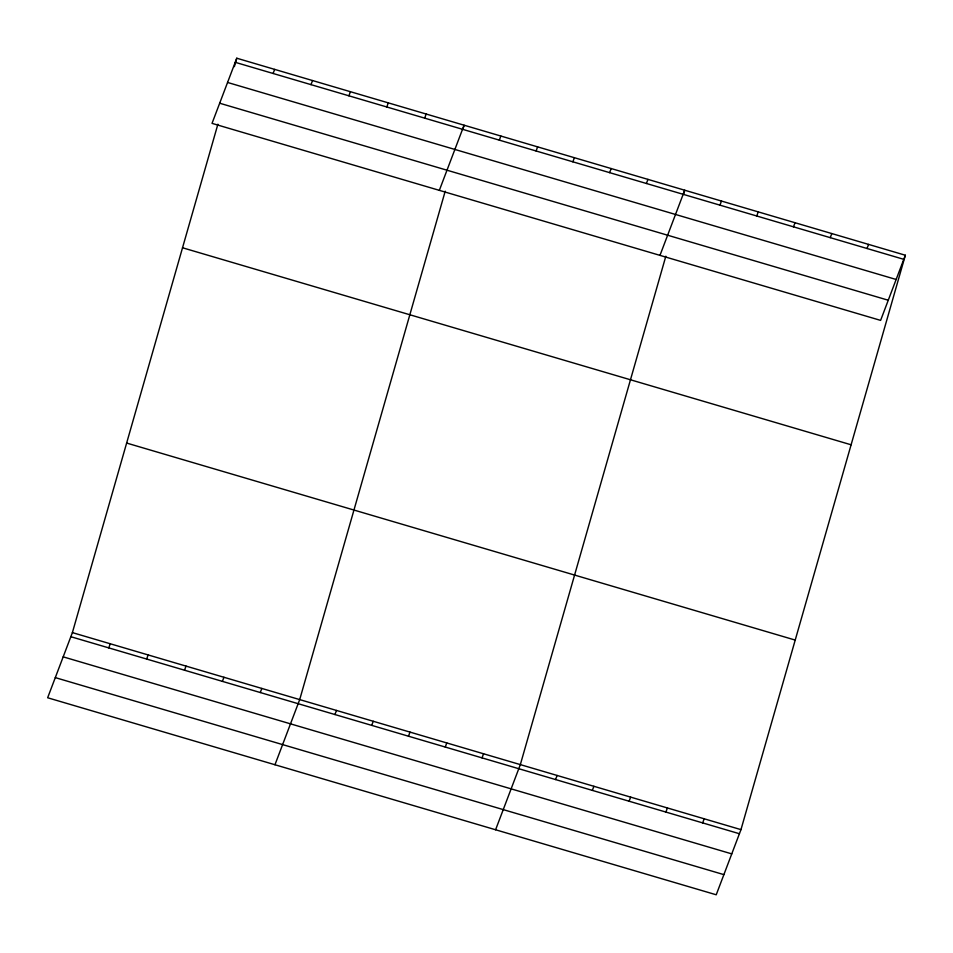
<?xml version="1.0" encoding="UTF-8"?>
<svg xmlns="http://www.w3.org/2000/svg" width="953" height="953" viewBox="0 0 953 953"><rect width="100%" height="100%" fill="white"/><g stroke="black" fill="none" stroke-linecap="round" stroke-linejoin="round"><path stroke-width="1.43" d="M905.35 255.237L880.608 320.387L212.031 123.366L236.773 58.216L905.35 255.237L740.969 829.634L716.227 894.784L47.65 697.763L72.392 632.613L217.892 124.212M234.367 66.65L236.773 58.216M445.206 191.196L299.707 699.597L274.964 764.747M462.884 129.417L464.087 125.212L439.345 190.35M665.837 256.214L520.338 764.616L495.596 829.765M683.515 194.436L684.719 190.219L659.976 255.368M273.106 73.476L274.655 69.39M310.988 84.638L312.548 80.552M108.725 647.873L110.286 643.787M348.881 95.8L350.43 91.714M146.619 659.035L148.168 654.949M386.763 106.974L388.312 102.876M184.501 670.197L186.049 666.111M424.645 118.136L426.205 114.038M222.383 681.371L223.943 677.273M260.276 692.533L261.825 688.435M499.312 140.139L500.861 136.041M536.074 150.967L537.635 146.881M334.932 714.536L336.48 710.438M572.848 161.807L574.409 157.71M371.706 725.364L373.254 721.278M609.622 172.648L611.171 168.55M408.468 736.204L410.028 732.107M646.396 183.476L647.945 179.39M445.242 747.033L446.802 742.947M482.015 757.873L483.576 753.787M719.932 205.145L721.492 201.059M756.706 215.986L758.266 211.9M555.563 779.542L557.112 775.456M793.48 226.826L795.04 222.728M592.337 790.382L593.886 786.296M830.254 237.654L831.802 233.568M629.099 801.223L630.66 797.125M867.027 248.495L868.576 244.409M665.873 812.051L667.434 807.965M702.647 822.892L704.196 818.794M235.224 62.314L903.801 259.335M227.564 82.458L896.142 279.479M219.678 103.222L888.256 300.231M182.523 247.768L851.1 444.789M126.642 443.062L795.219 640.082M72.392 632.613L740.969 829.634M70.844 636.711L739.421 833.732M63.184 656.855L731.761 853.876M55.298 677.619L723.875 874.628"/></g></svg>
